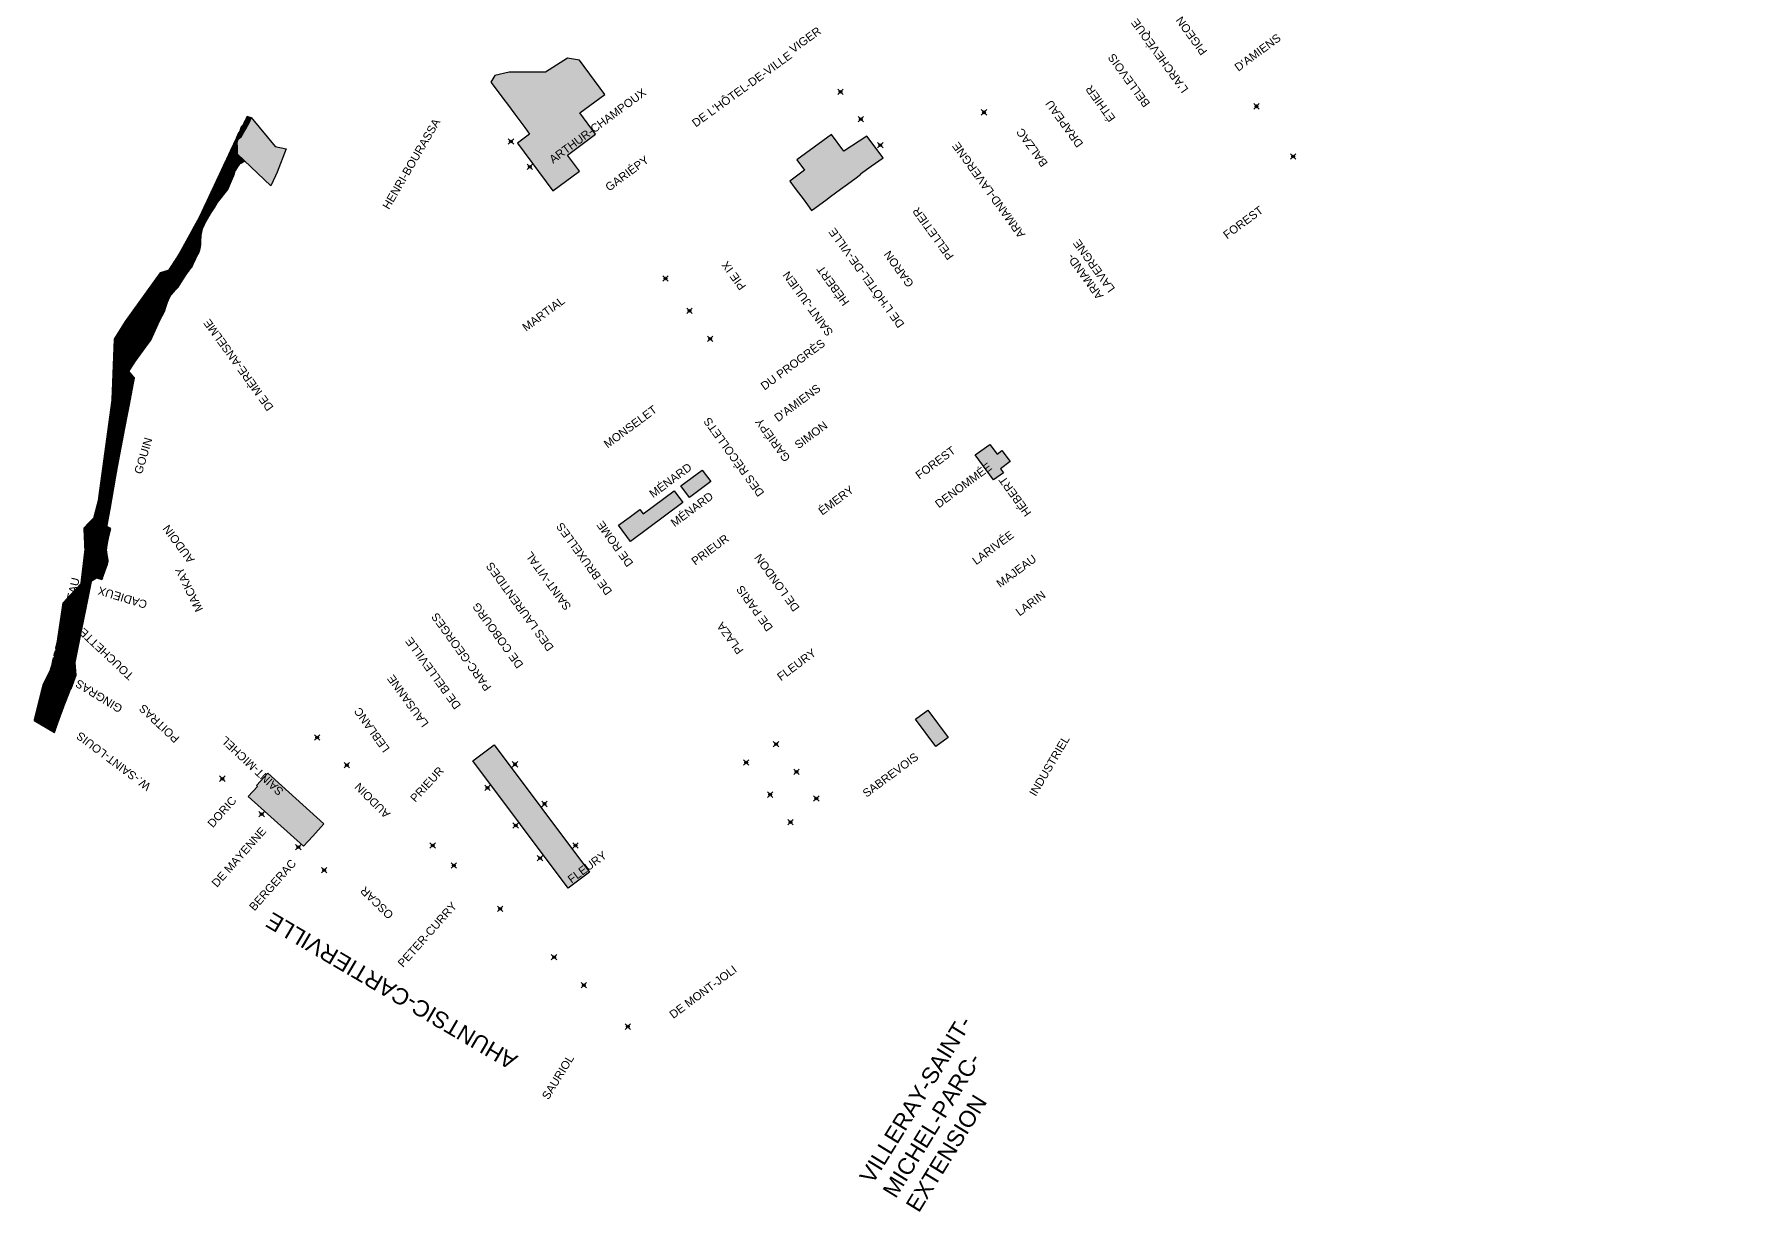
# Model space of a CAD drawing. Header units: metres. Extents: x 292756 to 297020, y 5048410 to 5054276.
# Drawn here: x 292756 to 295891, y 5048410 to 5050579 of the extents above; entities that cross this region are included whole.
import ezdxf

# ---------------------------------------------------------------- set-up
doc = ezdxf.new("R2010")
doc.units = ezdxf.units.M
doc.header["$LTSCALE"] = 2
doc.header["$PDMODE"] = 35
doc.header["$PDSIZE"] = 5
for name, color, linetype in [('Dosdâne2022', 10, 'Continuous'), ('NOM DE RUE 11x17', 23, 'Continuous'), ('Voi-Parcs-Texte', 60, 'Continuous')]:
    doc.layers.add(name, color=color, linetype=linetype)
doc.styles.add('1_15000', font='arial.ttf', dxfattribs={"oblique": 1.17516e-08, "height": 15})

# ---------------------------------------------------------------- blocks, each defined once
blk = doc.blocks.new('points')
at = {"layer": 'Dosdâne2022'}
for p in [(294742.3, 5053351.5), (294810.8, 5053349.5), (295502.1, 5052701.5), (295540, 5052650.8), (295447.1, 5052587), (295589, 5052585.3), (295476.6, 5052545.8), (295640.6, 5052516.3), (295562.1, 5052432.5), (295720.9, 5052409), (295638.8, 5052329.2), (294639.7, 5052245), (295718.6, 5052221.8), (294685.7, 5052182.7), (295826.3, 5052173.5), (295886.1, 5052198), (294728.8, 5052124.3), (294725.3, 5051411.7), (294772.8, 5051347.1), (295036.5, 5051337.7), (294982.8, 5051295), (295104.1, 5051245.9), (294265.1, 5051206.9), (295050.2, 5051202.8), (295258.8, 5051176.4), (295346, 5051170.4), (295188.5, 5051124.5), (294270, 5051078.6), (294240.4, 5050472.4), (295006.5, 5050445.5), (294278.1, 5050422), (294504.8, 5050434.5), (293633.9, 5050380.9), (294313.9, 5050374), (295073.9, 5050353.3), (293668.8, 5050334.1), (293918.3, 5050128.5), (293962.4, 5050069), (294000.6, 5050017.4), (293277.2, 5049283.2), (294121.9, 5049271.1), (293331.6, 5049232.4), (293641.3, 5049233.9), (294067, 5049237.2), (293102.5, 5049207.4), (294159.8, 5049219.9), (293590.7, 5049190.7), (293695.7, 5049160.9), (294110.9, 5049178.1), (294196.1, 5049171.1), (293174.9, 5049142.3), (293642.6, 5049121.1), (294148.7, 5049127.3), (293242.4, 5049081.5), (293489.8, 5049084.4), (293752.5, 5049084.6), (293289.8, 5049038.8), (293528.9, 5049047.8), (293687.4, 5049061.1), (293614.2, 5048967.9), (293713.2, 5048878.8), (293767.9, 5048827.2), (293848.9, 5048750.9)]:
    blk.add_point(p, dxfattribs=at)

msp = doc.modelspace()

# ---------------------------------------------------------------- hatches: boundary and pattern name
at = {"layer": 'Voi-Parcs-Texte'}
for points in [[(293760.2, 5050530.4), (293738.1, 5050534), (293697.3, 5050508.2), (293630.6, 5050508.6), (293604.1, 5050502.2), (293597.1, 5050490.1), (293613.8, 5050467.6), (293620.6, 5050458.4), (293627.4, 5050449.3), (293641.1, 5050430.9), (293650.1, 5050418.7), (293659.2, 5050406.5), (293668.3, 5050394.3), (293645.8, 5050377.5), (293711.1, 5050289.9), (293759.8, 5050326.2), (293737.9, 5050355.7), (293789.8, 5050394.1), (293760.8, 5050433.3), (293806.9, 5050467.4)], [(293130.2, 5050357.4), (293130.4, 5050368.2), (293129.9, 5050379.6), (293131.7, 5050385.2), (293137.6, 5050389.8), (293138.6, 5050391.7), (293145.6, 5050404.4), (293152.8, 5050417.1), (293155.4, 5050424.7), (293199.9, 5050371.5), (293219.9, 5050367.2), (293203.2, 5050324.6), (293200.6, 5050317.5), (293191.6, 5050299.2)], [(294522.6, 5049757.6), (294488.6, 5049803.7), (294515.6, 5049823), (294528.8, 5049805.1), (294537.7, 5049811.7), (294552.7, 5049791.5), (294534.9, 5049778.3), (294540.5, 5049770.6)], [(293946.6, 5049746.7), (293985.7, 5049775.8), (294001.7, 5049754.4), (293962.5, 5049725.3)], [(293831.7, 5049674), (293851.3, 5049688.6), (293870.9, 5049703.2), (293877.1, 5049695), (293934.3, 5049737.6), (293950.3, 5049716.2), (293853.9, 5049644.3)], [(294401.7, 5049333.7), (294438.9, 5049283.5), (294416.2, 5049266.6), (294378.9, 5049316.9)]]:
    msp.add_hatch(color=256, dxfattribs=at).paths.add_polyline_path(points)
h = msp.add_hatch(dxfattribs=at)
h.set_pattern_fill('ANSI31', color=256)
h.set_pattern_definition([(45, (5000, 0), (-0.0883883476483, 0.0883883476483), [])])
h.paths.add_polyline_path([(292755.8, 5049314.5), (292793.3, 5049292.6), (292802.9, 5049319.5), (292811.5, 5049342.8), (292821.5, 5049368.7), (292821, 5049368.9), (292824.7, 5049374.5), (292833.2, 5049398), (292831.3, 5049421.3), (292845.1, 5049489.8), (292848.7, 5049507.2), (292861.6, 5049571.4), (292862.7, 5049572.5), (292870.8, 5049577.4), (292880.8, 5049574.2), (292890.9, 5049602.6), (292892.5, 5049609.1), (292890.7, 5049618.6), (292889.2, 5049629.2), (292890.5, 5049638.8), (292893.5, 5049654), (292896.9, 5049667.9), (292890, 5049672.1), (292895.7, 5049703.6), (292908.8, 5049778.9), (292921.7, 5049847.1), (292931.3, 5049896.7), (292940.7, 5049945.7), (292939.5, 5049947.1), (292930.5, 5049957.8), (292941.8, 5049975.4), (292966.3, 5050009.6), (292970.6, 5050015), (292987.2, 5050051.6), (292995.7, 5050067.7), (293001, 5050083.7), (293005.1, 5050093.4), (293007.8, 5050098.3), (293021.1, 5050112.6), (293030.1, 5050127.5), (293037.1, 5050137.7), (293046.6, 5050150.1), (293055, 5050168.4), (293059.6, 5050177.3), (293061.2, 5050182.1), (293063, 5050191.8), (293062.9, 5050199.7), (293063.8, 5050210.5), (293065.9, 5050220.5), (293072.5, 5050234), (293082.6, 5050251.1), (293088.5, 5050259.6), (293093.3, 5050268.4), (293095.8, 5050271.6), (293112.4, 5050292.4), (293124.3, 5050320), (293125.7, 5050325.8), (293134.5, 5050339.4), (293143.7, 5050344.5), (293130.2, 5050357.4), (293130.4, 5050368.2), (293129.9, 5050379.6), (293131.7, 5050385.2), (293137.6, 5050389.8), (293138.6, 5050391.7), (293145.6, 5050404.4), (293152.8, 5050417.1), (293155.3, 5050424.3), (293148.5, 5050427), (293147, 5050424.5), (293145.3, 5050420.5), (293143.1, 5050417), (293140.8, 5050411.5), (293137.4, 5050407.5), (293135.6, 5050402), (293134.7, 5050400), (293131.8, 5050395.5), (293130.7, 5050392.5), (293128.8, 5050389), (293127.8, 5050385.5), (293124.3, 5050378.5), (293059.9, 5050240.8), (293022.3, 5050172.5), (293003.7, 5050144), (292988.3, 5050138.8), (292923.7, 5050049.2), (292903.4, 5050016.8), (292899, 5049903.4), (292873.9, 5049719.2), (292865.7, 5049688), (292847.4, 5049668.8), (292849.2, 5049627.6), (292841.9, 5049566.3), (292808.9, 5049530.6), (292795.3, 5049439.4), (292785.3, 5049406.4), (292772.2, 5049380.2)])
h = msp.add_hatch(color=256, dxfattribs=at)
h.dxf.hatch_style = 1
h.paths.add_polyline_path([(294246.7, 5050363.1), (294224, 5050393.9), (294160.2, 5050346.8), (294174.3, 5050327.8), (294147.2, 5050307.8), (294147.4, 5050307.6), (294155.5, 5050296.8), (294163.4, 5050286), (294171.6, 5050275), (294179.7, 5050264.1), (294187.5, 5050253.6), (294193.5, 5050258), (294202.4, 5050264.6), (294213.7, 5050272.9), (294222.5, 5050279.5), (294231.5, 5050286.1), (294240.5, 5050292.8), (294249.3, 5050299.2), (294260.3, 5050307.4), (294269.3, 5050314), (294278.2, 5050320.6), (294277.5, 5050321.5), (294297, 5050335.2), (294319, 5050350.6), (294289.2, 5050390.4)])
h = msp.add_hatch(color=256, dxfattribs=at)
h.dxf.hatch_style = 1
h.paths.add_polyline_path([(293563.7, 5049240.3), (293602.9, 5049269.9), (293778.2, 5049035.1), (293738.9, 5049006.1)])
h = msp.add_hatch(color=256, dxfattribs=at)
h.dxf.hatch_style = 1
h.paths.add_polyline_path([(293252.2, 5049082.9), (293150.1, 5049174.5), (293167.1, 5049193.3), (293165.6, 5049194.8), (293186.2, 5049217.7), (293289.5, 5049124.2), (293269, 5049101.5)])

# ---------------------------------------------------------------- linework, layer by layer
for points in [[(293760.2, 5050530.4), (293738.1, 5050534), (293697.3, 5050508.2), (293630.6, 5050508.6), (293604.1, 5050502.2), (293597.1, 5050490.1), (293613.8, 5050467.6), (293620.6, 5050458.4), (293627.4, 5050449.3), (293641.1, 5050430.9), (293650.1, 5050418.7), (293659.2, 5050406.5), (293668.3, 5050394.3), (293645.8, 5050377.5), (293711.1, 5050289.9), (293759.8, 5050326.2), (293737.9, 5050355.7), (293789.8, 5050394.1), (293760.8, 5050433.3), (293806.9, 5050467.4), (293760.2, 5050530.4)], [(294246.7, 5050363.1), (294224, 5050393.9), (294160.2, 5050346.8), (294174.3, 5050327.8), (294147.2, 5050307.8), (294147.4, 5050307.6), (294155.5, 5050296.8), (294163.4, 5050286), (294171.6, 5050275), (294179.7, 5050264.1), (294187.5, 5050253.6), (294193.5, 5050258), (294202.4, 5050264.6), (294213.7, 5050272.9), (294222.5, 5050279.5), (294231.5, 5050286.1), (294240.5, 5050292.8), (294249.3, 5050299.2), (294260.3, 5050307.4), (294269.3, 5050314), (294278.2, 5050320.6), (294277.5, 5050321.5), (294297, 5050335.2), (294319, 5050350.6), (294289.2, 5050390.4), (294246.7, 5050363.1)]]:
    msp.add_lwpolyline(points, dxfattribs=at)
at = {"layer": 'Voi-Parcs-Texte', "flags": 128}
for points in [[(292755.8, 5049314.5), (292793.3, 5049292.6), (292802.9, 5049319.5), (292811.5, 5049342.8), (292821.5, 5049368.7), (292821, 5049368.9), (292824.7, 5049374.5), (292833.2, 5049398), (292831.3, 5049421.3), (292845.1, 5049489.8), (292848.7, 5049507.2), (292861.6, 5049571.4), (292862.7, 5049572.5), (292870.8, 5049577.4), (292880.8, 5049574.2), (292890.9, 5049602.6), (292892.5, 5049609.1), (292890.7, 5049618.6), (292889.2, 5049629.2), (292890.5, 5049638.8), (292893.5, 5049654), (292896.9, 5049667.9), (292890, 5049672.1), (292895.7, 5049703.6), (292908.8, 5049778.9), (292921.7, 5049847.1), (292931.3, 5049896.7), (292940.7, 5049945.7), (292939.5, 5049947.1), (292930.5, 5049957.8), (292941.8, 5049975.4), (292966.3, 5050009.6), (292970.6, 5050015), (292987.2, 5050051.6), (292995.7, 5050067.7), (293001, 5050083.7), (293005.1, 5050093.4), (293007.8, 5050098.3), (293021.1, 5050112.6), (293030.1, 5050127.5), (293037.1, 5050137.7), (293046.6, 5050150.1), (293055, 5050168.4), (293059.6, 5050177.3), (293061.2, 5050182.1), (293063, 5050191.8), (293062.9, 5050199.7), (293063.8, 5050210.5), (293065.9, 5050220.5), (293072.5, 5050234), (293082.6, 5050251.1), (293088.5, 5050259.6), (293093.3, 5050268.4), (293095.8, 5050271.6), (293112.4, 5050292.4), (293124.3, 5050320), (293125.7, 5050325.8), (293134.5, 5050339.4), (293143.7, 5050344.5), (293130.2, 5050357.4), (293130.4, 5050368.2), (293129.9, 5050379.6), (293131.7, 5050385.2), (293137.6, 5050389.8), (293138.6, 5050391.7), (293145.6, 5050404.4), (293152.8, 5050417.1), (293155.3, 5050424.3), (293148.5, 5050427), (293147, 5050424.5), (293145.3, 5050420.5), (293143.1, 5050417), (293140.8, 5050411.5), (293137.4, 5050407.5), (293135.6, 5050402), (293134.7, 5050400), (293131.8, 5050395.5), (293130.7, 5050392.5), (293128.8, 5050389), (293127.8, 5050385.5), (293124.3, 5050378.5), (293059.9, 5050240.8), (293022.3, 5050172.5), (293003.7, 5050144), (292988.3, 5050138.8), (292923.7, 5050049.2), (292903.4, 5050016.8), (292899, 5049903.4), (292873.9, 5049719.2), (292865.7, 5049688), (292847.4, 5049668.8), (292849.2, 5049627.6), (292841.9, 5049566.3), (292808.9, 5049530.6), (292795.3, 5049439.4), (292785.3, 5049406.4), (292772.2, 5049380.2)], [(294401.7, 5049333.7), (294438.9, 5049283.5), (294416.2, 5049266.6), (294378.9, 5049316.9)]]:
    msp.add_lwpolyline(points, close=True, dxfattribs=at)
at = {"layer": 'Voi-Parcs-Texte'}
for points in [[(293130.2, 5050357.4), (293130.4, 5050368.2), (293129.9, 5050379.6), (293131.7, 5050385.2), (293137.6, 5050389.8), (293138.6, 5050391.7), (293145.6, 5050404.4), (293152.8, 5050417.1), (293155.4, 5050424.7), (293199.9, 5050371.5), (293219.9, 5050367.2), (293203.2, 5050324.6), (293200.6, 5050317.5), (293191.6, 5050299.2)], [(294522.6, 5049757.6), (294488.6, 5049803.7), (294515.6, 5049823), (294528.8, 5049805.1), (294537.7, 5049811.7), (294552.7, 5049791.5), (294534.9, 5049778.3), (294540.5, 5049770.6)], [(293946.6, 5049746.7), (293985.7, 5049775.8), (294001.7, 5049754.4), (293962.5, 5049725.3)], [(293831.7, 5049674), (293851.3, 5049688.6), (293870.9, 5049703.2), (293877.1, 5049695), (293934.3, 5049737.6), (293950.3, 5049716.2), (293853.9, 5049644.3)], [(293563.7, 5049240.3), (293602.9, 5049269.9), (293778.2, 5049035.1), (293738.9, 5049006.1)], [(293252.2, 5049082.9), (293150.1, 5049174.5), (293167.1, 5049193.3), (293165.6, 5049194.8), (293186.2, 5049217.7), (293289.5, 5049124.2), (293269, 5049101.5)]]:
    msp.add_lwpolyline(points, close=True, dxfattribs=at)

# ---------------------------------------------------------------- block references
at = {"layer": 'Dosdâne2022'}
msp.add_blockref('points', (0, 0), dxfattribs=at)

# ---------------------------------------------------------------- texts
at = {"layer": 'NOM DE RUE 11x17', "style": '1_15000', "oblique": 0}
for s, height, rotation, p in [("L'ARCHEVÈQUE", 15, 125.8634, (294881.9, 5050477.1)), ('PIGEON', 15, 125.8634, (294916.8, 5050546.7)), ('VIGER', 15, 35.8634, (294153.7, 5050542.8)), ("D'AMIENS", 15, 36.5613, (294973.1, 5050509.1)), ("DE L'HÔTEL-DE-VILLE", 15, 35.8634, (293974.1, 5050406.4)), ('BELLEVOIS', 15, 125.8634, (294811.5, 5050450.9)), ('ARTHUR-CHAMPOUX', 15, 36.5613, (293711.4, 5050339.6)), ('ÉTHIER', 15, 125.8634, (294747.7, 5050423.8)), ('DRAPEAU', 15, 125.8634, (294688.4, 5050376.8)), ('HENRI-BOURASSA', 15, 59.7399, (293409.3, 5050254.4)), ('BALZAC', 15, 125.8634, (294623.1, 5050340.9)), ('GARIÉPY', 15, 36.5613, (293814.6, 5050288.3)), ('ARMAND-LAVERGNE', 15, 125.8634, (294581.5, 5050209.8)), ('PELLETIER', 15, 125.8634, (294450.3, 5050169.8)), ('FOREST', 15, 36.5613, (294952.2, 5050200.4)), ("DE L'HÔTEL-DE-VILLE", 15, 125.8634, (294359.1, 5050044.5)), ('LAVERGNE', 15, 125.8634, (294746.8, 5050109.8)), ('GARON', 15, 125.8634, (294376.5, 5050119.2)), ('ARMAND-', 15, 125.8634, (294725.6, 5050096.7)), ('PIE IX', 15, 125.8634, (294067.5, 5050114.1)), ('SAINT-JULIEN', 15, 125.8634, (294228, 5050029.4)), ('HÉBERT', 15, 125.8634, (294257.7, 5050085.2)), ('MARTIAL', 15, 36.5613, (293661.8, 5050030.3)), ('DE MÈRE-ANSELME', 15, 125.8634, (293197.5, 5049891.5)), ('DU PROGRÈS', 15, 36.5613, (294100.7, 5049922)), ("D'AMIENS", 15, 36.5613, (294125.7, 5049863.8)), ('MONSELET', 15, 36.5613, (293811.9, 5049815.2)), ('DES RÉCOLLETS', 15, 125.8634, (294101.1, 5049733.8)), ('GARIÉPY', 15, 125.8634, (294149.3, 5049797.9)), ('SIMON', 15, 36.5613, (294163.2, 5049813.8)), ('GOUIN', 15, 73.4324, (292954.3, 5049767.1)), ('FOREST', 15, 36.5613, (294385.7, 5049758)), ('MÉNARD', 15, 36.5613, (293895.6, 5049723.8)), ('DENOMMÉE', 15, 36.5613, (294421.7, 5049705)), ('HÉBERT', 15, 125.8634, (294592.9, 5049697.1)), ('MÉNARD', 15, 36.5613, (293935.1, 5049670.4)), ('ÉMERY', 15, 36.5613, (294206.9, 5049691.8)), ('AUDOIN', 15, 126.5614, (293052.3, 5049611.2)), ('DE BRUXELLES', 15, 125.8634, (293821, 5049552.4)), ('DE ROME', 15, 125.8634, (293860, 5049604.5)), ('LARIVÉE', 15, 36.5613, (294490.3, 5049600.3)), ('PRIEUR', 15, 36.5613, (293973.2, 5049599.4)), ('DES LAURENTIDES', 15, 125.8634, (293713.6, 5049449.2)), ('SAINT-VITAL', 15, 125.8634, (293745.7, 5049524.4)), ('DE LONDON', 15, 125.8634, (294166.2, 5049522.3)), ('MAJEAU', 15, 36.5613, (294534.7, 5049558.4)), ('ALBERT-BROSSEAU', 15, 76.711, (292792.9, 5049376.2)), ('MACKAY', 15, 115.939, (293067.4, 5049519.2)), ('CADIEUX', 15, 163.0573, (292965.6, 5049534.5)), ('DE PARIS', 15, 125.8634, (294117.1, 5049485.7)), ('LARIN', 15, 36.5613, (294570.2, 5049506)), ('PARC-GEORGES', 15, 125.8634, (293598.6, 5049375.8)), ('DE COBOURG', 15, 125.8634, (293657.6, 5049417.5)), ('TOUCHETTE', 15, 136.8116, (292940.8, 5049398.6)), ('PLAZA', 15, 125.8634, (294062.8, 5049443.6)), ('DE BELLEVILLE', 15, 125.8634, (293542.6, 5049342.2)), ('FLEURY', 15, 36.5613, (294130.9, 5049386.7)), ('GINGRAS', 15, 148.5118, (292920.4, 5049340.6)), ('LAUSANNE', 15, 125.8634, (293483.2, 5049309.2)), ('POITRAS', 15, 136.8116, (293024.9, 5049282.9)), ('LEBLANC', 15, 125.4911, (293411.5, 5049262.7)), ('W.-SAINT-LOUIS', 15, 143.0209, (292972.2, 5049196.1)), ('SAINT-MICHEL', 15, 136.8116, (293216.5, 5049185.8)), ('SABREVOIS', 15, 36.5613, (294288.4, 5049172.2)), ('INDUSTRIEL', 15, 59.513, (294600.1, 5049173.7)), ('PRIEUR', 15, 47.4569, (293458, 5049162.8)), ('AUDOIN', 15, 134.9622, (293412.8, 5049143.6)), ('DORIC', 15, 48.4216, (293085, 5049116.1)), ('DE MAYENNE', 15, 48.4216, (293092.5, 5049006.3)), ('FLEURY', 15, 36.5613, (293745.4, 5049014)), ('BERGERAC', 15, 48.4216, (293161.6, 5048962.8)), ('OSCAR', 15, 135.8215, (293418.9, 5048958.2)), ('PETER-CURRY', 15, 48.4216, (293435.1, 5048858.9)), ('AHUNTSIC-CARTIERVILLE', 30, 149.5354, (293648.3, 5048696)), ('DE MONT-JOLI', 15, 36.5613, (293932.6, 5048764.8)), ('SAURIOL', 15, 58.3815, (293702.6, 5048614.9))]:
    msp.add_text(s, height=height, rotation=rotation, dxfattribs=at).set_placement(p)
at = {"layer": 'NOM DE RUE 11x17', "insert": (294274, 5048474.9), "char_height": 30, "width": 353.503, "attachment_point": 1, "rotation": 58.3815, "style": '1_15000'}
msp.add_mtext('VILLERAY-SAINT-\\PMICHEL-PARC-\\PEXTENSION', dxfattribs=at)

doc.saveas('drawing.dxf')
